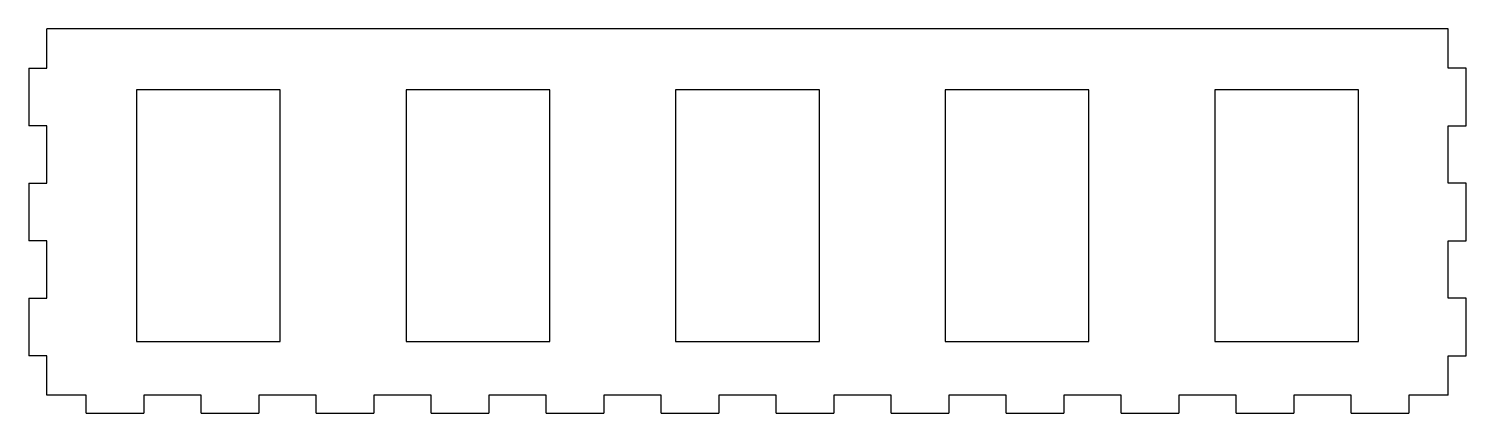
# Model space of a CAD drawing. Header units: millimetres. Extents: x 0 to 400, y -107 to 0.
import ezdxf

# ---------------------------------------------------------------- set-up
doc = ezdxf.new("R2010")
doc.units = ezdxf.units.MM

msp = doc.modelspace()

# ---------------------------------------------------------------- linework, layer by layer
at = {"color": 7, "linetype": 'Continuous', "lineweight": 25}
for p, q in [((395, 0), (5, 0)), ((5, -11), (5, 0)), ((395, -11), (395, 0)), ((0, -11), (5, -11)), ((0, -11), (0, -27)), ((400, -11), (395, -11)), ((400, -27), (400, -11)), ((30, -17), (30, -87)), ((70, -17), (30, -17)), ((70, -87), (70, -17)), ((105, -17), (105, -87)), ((145, -17), (105, -17)), ((145, -87), (145, -17)), ((180, -17), (180, -87)), ((220, -17), (180, -17)), ((220, -87), (220, -17)), ((255, -17), (255, -87)), ((295, -17), (255, -17)), ((295, -87), (295, -17)), ((330, -17), (330, -87)), ((370, -17), (330, -17)), ((370, -87), (370, -17)), ((5, -27), (0, -27)), ((5, -43), (5, -27)), ((395, -43), (395, -27)), ((395, -27), (400, -27)), ((0, -43), (5, -43)), ((0, -43), (0, -59)), ((400, -43), (395, -43)), ((400, -59), (400, -43)), ((5, -59), (0, -59)), ((5, -75), (5, -59)), ((395, -75), (395, -59)), ((395, -59), (400, -59)), ((0, -75), (5, -75)), ((0, -75), (0, -91)), ((400, -75), (395, -75)), ((400, -91), (400, -75)), ((30, -87), (70, -87)), ((105, -87), (145, -87)), ((180, -87), (220, -87)), ((255, -87), (295, -87)), ((330, -87), (370, -87)), ((5, -91), (0, -91)), ((5, -102), (5, -91)), ((395, -102), (395, -91)), ((395, -91), (400, -91)), ((16, -102), (5, -102)), ((16, -107), (16, -102)), ((32, -102), (32, -107)), ((48, -102), (32, -102)), ((48, -107), (48, -102)), ((64, -102), (64, -107)), ((80, -102), (64, -102)), ((80, -107), (80, -102)), ((96, -102), (96, -107)), ((112, -102), (96, -102)), ((112, -107), (112, -102)), ((128, -102), (128, -107)), ((144, -102), (128, -102)), ((144, -107), (144, -102)), ((160, -102), (160, -107)), ((176, -102), (160, -102)), ((176, -107), (176, -102)), ((192, -102), (192, -107)), ((208, -102), (192, -102)), ((208, -107), (208, -102)), ((224, -102), (224, -107)), ((240, -102), (224, -102)), ((240, -107), (240, -102)), ((256, -102), (256, -107)), ((272, -102), (256, -102)), ((272, -107), (272, -102)), ((288, -102), (288, -107)), ((304, -102), (288, -102)), ((304, -107), (304, -102)), ((320, -102), (320, -107)), ((336, -102), (320, -102)), ((336, -107), (336, -102)), ((352, -102), (352, -107)), ((368, -102), (352, -102)), ((368, -107), (368, -102)), ((384, -102), (384, -107)), ((395, -102), (384, -102)), ((16, -107), (32, -107)), ((48, -107), (64, -107)), ((80, -107), (96, -107)), ((112, -107), (128, -107)), ((144, -107), (160, -107)), ((176, -107), (192, -107)), ((208, -107), (224, -107)), ((240, -107), (256, -107)), ((272, -107), (288, -107)), ((304, -107), (320, -107)), ((336, -107), (352, -107)), ((368, -107), (384, -107))]:
    msp.add_line(p, q, dxfattribs=at)

doc.saveas('drawing.dxf')
